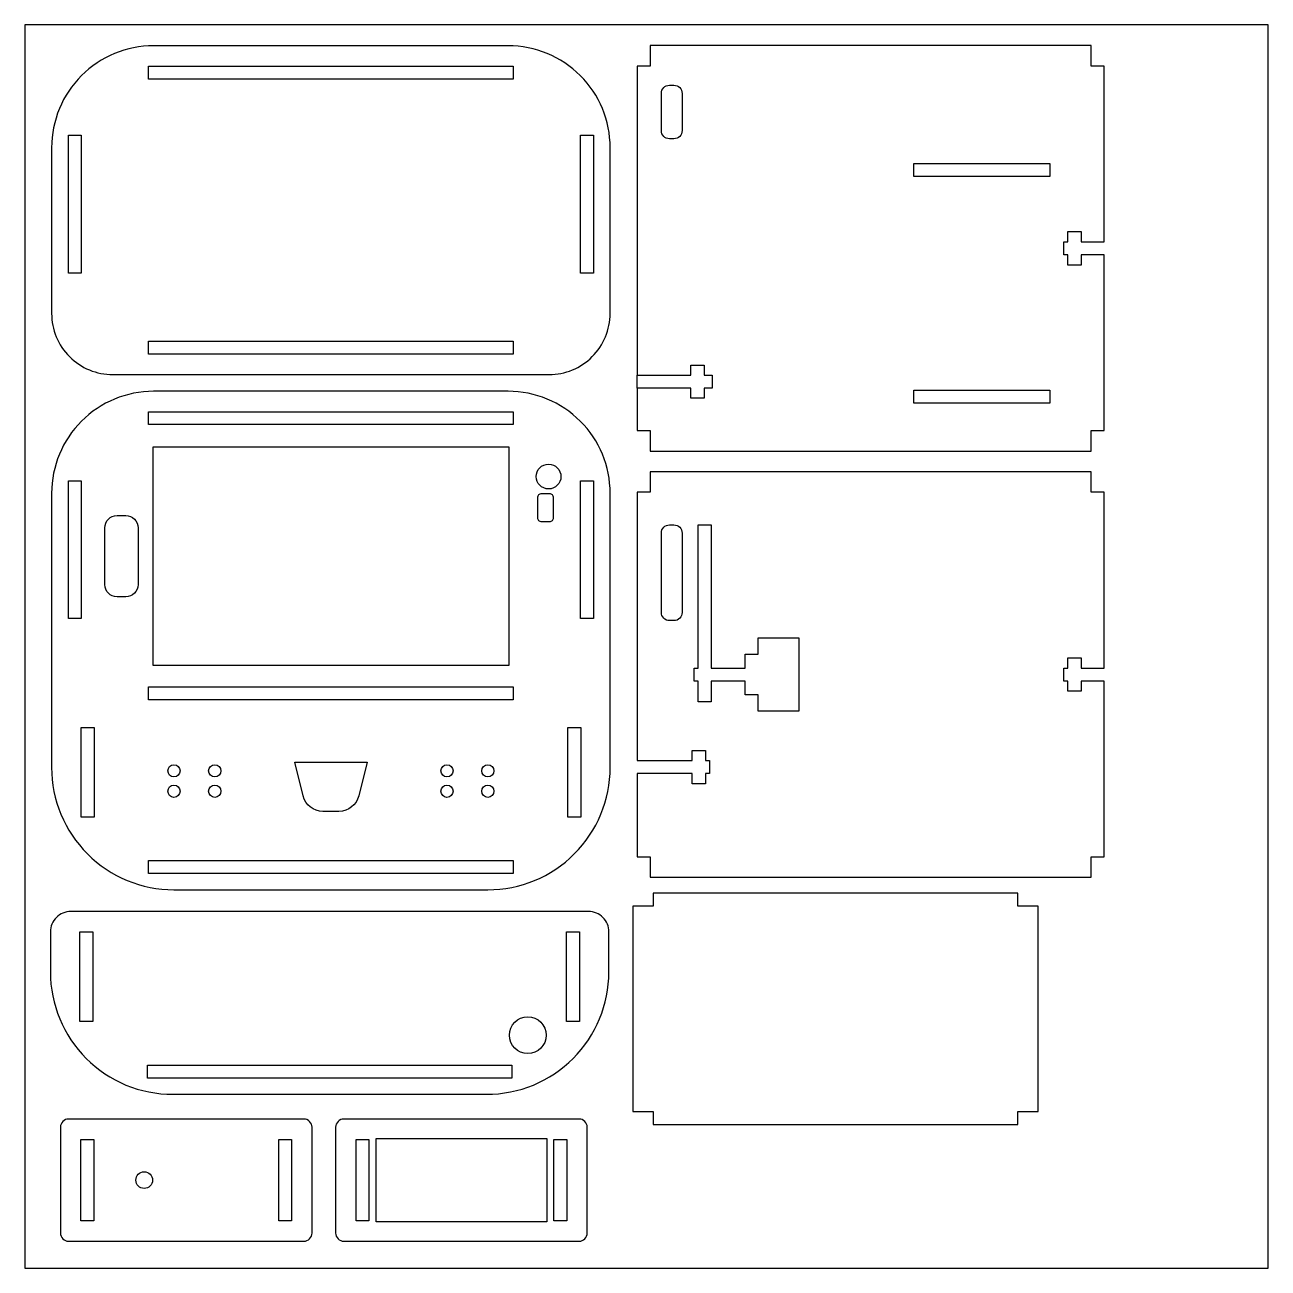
# Model space of a CAD drawing. Extents: x 413 to 718, y -151 to 154.
import ezdxf

# ---------------------------------------------------------------- set-up
doc = ezdxf.new("R2010")
doc.units = 0
doc.layers.add('WHITE', color=1, linetype='CONTINUOUS')

msp = doc.modelspace()

# ---------------------------------------------------------------- linework, layer by layer
at = {"layer": 'WHITE'}
for points in [[(413.22, -150.81), (718.02, -150.81), (718.02, 153.99), (413.22, 153.99)], [(566.54, 143.89), (563.36, 143.89), (563.36, 68.1), (576.47, 68.1), (576.47, 70.6), (579.72, 70.6), (579.72, 68.1), (581.72, 68.1), (581.72, 64.93), (579.72, 64.93), (579.72, 62.43), (576.47, 62.43), (576.47, 64.93), (563.36, 64.93), (563.36, 54.51), (566.54, 54.51), (566.54, 49.51), (674.64, 49.51), (674.64, 54.51), (677.81, 54.51), (677.81, 97.61), (672.17, 97.61), (672.17, 95.11), (668.92, 95.11), (668.92, 97.61), (667.92, 97.61), (667.92, 100.79), (668.92, 100.79), (668.92, 103.29), (672.17, 103.29), (672.17, 100.79), (677.81, 100.79), (677.81, 143.89), (674.64, 143.89), (674.64, 148.89), (566.54, 148.89)], [(532.94, 140.7), (443.56, 140.7), (443.56, 143.88), (532.94, 143.88)], [(423.88, 93.14), (423.88, 126.95), (427.06, 126.95), (427.06, 93.14)], [(549.44, 93.14), (549.44, 126.95), (552.61, 126.95), (552.61, 93.14)], [(664.47, 120), (664.47, 116.82), (631.17, 116.82), (631.17, 120)], [(532.94, 73.25), (443.56, 73.25), (443.56, 76.43), (532.94, 76.43)], [(563.36, 64.93), (563.36, 68.1), (576.47, 68.1), (576.47, 70.6), (579.72, 70.6), (579.72, 68.1), (581.72, 68.1), (581.72, 64.93), (579.72, 64.93), (579.72, 62.43), (576.47, 62.43), (576.47, 64.93)], [(664.47, 61.25), (631.17, 61.25), (631.17, 64.43), (664.47, 64.43)], [(532.94, 55.98), (443.56, 55.98), (443.56, 59.15), (532.94, 59.15)], [(531.85, 50.53), (531.85, -3.07), (444.64, -3.07), (444.64, 50.53)], [(566.54, 39.39), (563.36, 39.39), (563.36, -26.4), (576.84, -26.4), (576.84, -23.9), (580.09, -23.9), (580.09, -26.4), (581.09, -26.4), (581.09, -29.57), (580.09, -29.57), (580.09, -32.07), (576.84, -32.07), (576.84, -29.57), (563.36, -29.57), (563.36, -49.99), (566.54, -49.99), (566.54, -54.99), (674.64, -54.99), (674.64, -49.99), (677.81, -49.99), (677.81, -6.89), (672.17, -6.89), (672.17, -9.39), (668.92, -9.39), (668.92, -6.89), (667.92, -6.89), (667.92, -3.71), (668.92, -3.71), (668.92, -1.21), (672.17, -1.21), (672.17, -3.71), (677.81, -3.71), (677.81, 39.39), (674.64, 39.39), (674.64, 44.39), (566.54, 44.39)], [(423.88, 8.42), (423.88, 42.23), (427.06, 42.23), (427.06, 8.42)], [(549.44, 8.42), (549.44, 42.23), (552.61, 42.23), (552.61, 8.42)], [(578.27, 31.39), (581.44, 31.39), (581.44, -3.71), (589.82, -3.71), (589.82, -0.3), (593, -0.3), (593, 3.7), (603, 3.7), (603, -14.3), (593, -14.3), (593, -10.3), (589.82, -10.3), (589.82, -6.89), (581.44, -6.89), (581.44, -11.99), (578.27, -11.99), (578.27, -6.89), (577.27, -6.89), (577.27, -3.71), (578.27, -3.71)], [(443.56, -11.47), (443.56, -8.29), (532.94, -8.29), (532.94, -11.47)], [(427.01, -40.24), (427.01, -18.25), (430.18, -18.25), (430.18, -40.24)], [(546.31, -40.24), (546.31, -18.25), (549.49, -18.25), (549.49, -40.24)], [(532.94, -54.06), (443.56, -54.06), (443.56, -50.89), (532.94, -50.89)], [(656.62, -62.07), (656.62, -58.9), (567.24, -58.9), (567.24, -62.07), (562.24, -62.07), (562.24, -112.39), (567.24, -112.39), (567.24, -115.57), (656.62, -115.57), (656.62, -112.39), (661.62, -112.39), (661.62, -62.07)], [(426.71, -90.38), (426.71, -68.38), (429.88, -68.38), (429.88, -90.38)], [(546.01, -90.38), (546.01, -68.38), (549.19, -68.38), (549.19, -90.38)], [(532.64, -104.2), (443.26, -104.2), (443.26, -101.03), (532.64, -101.03)], [(430.12, -139.2), (426.94, -139.2), (426.94, -119.26), (430.12, -119.26)], [(478.62, -139.2), (475.45, -139.2), (475.45, -119.26), (478.62, -119.26)], [(494.41, -119.26), (497.58, -119.26), (497.58, -139.2), (494.41, -139.2)], [(499.34, -119.04), (541.16, -119.04), (541.16, -139.43), (499.34, -139.43)], [(542.91, -119.26), (546.09, -119.26), (546.09, -139.2), (542.91, -139.2)]]:
    msp.add_lwpolyline(points, close=True, dxfattribs=at)
for points in [[(434.78, 68.25), (541.71, 68.25, 0.414214), (556.71, 83.25), (556.71, 123.88, 0.414214), (531.71, 148.88), (444.78, 148.88, 0.414214), (419.78, 123.88), (419.78, 83.25, 0.414214)], [(572.34, 139.18, -0.414213), (574.34, 137.18), (574.34, 128.05, -0.414213), (572.34, 126.05), (571.26, 126.05, -0.414213), (569.26, 128.05), (569.26, 137.18, -0.414213), (571.26, 139.18)], [(419.78, -8.29), (419.78, -28.06, 0.414214), (449.78, -58.06), (526.71, -58.06, 0.414214), (556.71, -28.06), (556.71, 39.15, 0.414214), (531.71, 64.15), (444.78, 64.15, 0.414214), (419.78, 39.15)], [(541.77, 32.12), (539.96, 32.12, -0.414214), (538.96, 33.12), (538.96, 38.11, -0.414214), (539.96, 39.11), (541.77, 39.11, -0.414214), (542.77, 38.11), (542.77, 33.12, -0.414214)], [(437.96, 13.76), (435.81, 13.76, -0.414214), (432.81, 16.76), (432.81, 30.7, -0.414214), (435.81, 33.7), (437.96, 33.7, -0.414214), (440.96, 30.7), (440.96, 16.76, -0.414214)], [(572.34, 7.93), (571.26, 7.93, -0.414214), (569.26, 9.93), (569.26, 29.39, -0.414214), (571.26, 31.39), (572.34, 31.39, -0.414214), (574.34, 29.39), (574.34, 9.93, -0.414214)], [(479.39, -26.77), (497.1, -26.77), (495.08, -35.01, -0.345543), (490.22, -38.83), (486.27, -38.83, -0.345543), (481.41, -35.01)], [(551.41, -63.38), (424.48, -63.38, 0.414214), (419.48, -68.38), (419.48, -78.2, 0.414214), (449.48, -108.2), (526.41, -108.2, 0.414214), (556.41, -78.2), (556.41, -68.38, 0.414214)], [(481.62, -114.26), (423.94, -114.26, 0.414214), (421.94, -116.26), (421.94, -142.2, 0.414214), (423.94, -144.2), (481.62, -144.2, 0.414214), (483.62, -142.2), (483.62, -116.26, 0.414214)], [(491.41, -144.2), (549.09, -144.2, 0.414214), (551.09, -142.2), (551.09, -116.26, 0.414214), (549.09, -114.26), (491.41, -114.26, 0.414214), (489.41, -116.26), (489.41, -142.2, 0.414214)]]:
    msp.add_lwpolyline(points, format="xyb", close=True, dxfattribs=at)
for centre, radius in [((541.61, 43.26), 3.04), ((449.78, -28.9), 1.5), ((459.78, -28.9), 1.5), ((516.71, -28.9), 1.5), ((526.71, -28.9), 1.5), ((449.78, -33.9), 1.5), ((459.78, -33.9), 1.5), ((516.71, -33.9), 1.5), ((526.71, -33.9), 1.5), ((536.51, -93.71), 4.5), ((442.48, -129.23), 2.04)]:
    msp.add_circle(centre, radius, dxfattribs=at)

doc.saveas('drawing.dxf')
